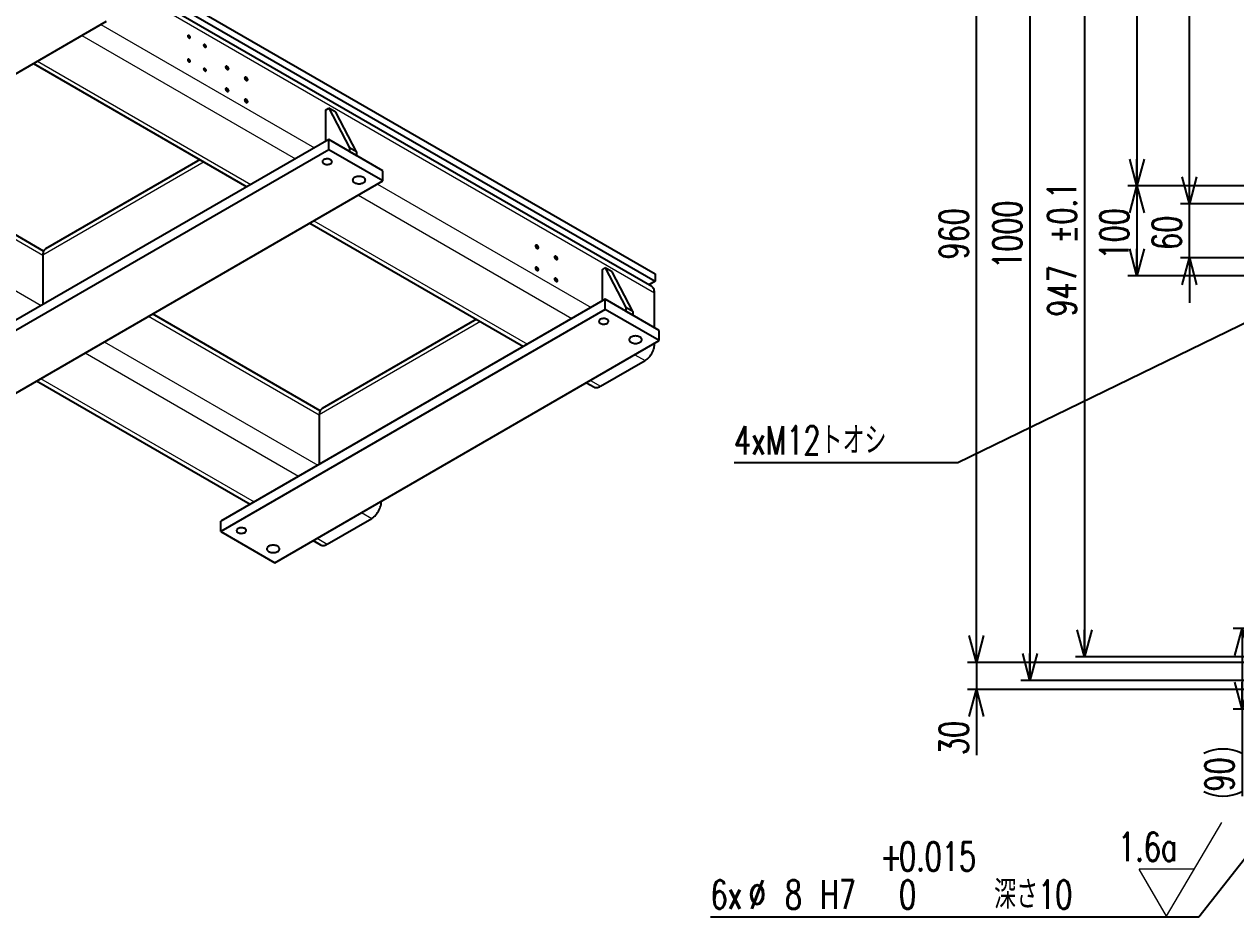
# Model space of a CAD drawing. Header units: millimetres. Extents: x 30 to 8380, y 30 to 5898.
# Drawn here: x 1466 to 2814, y 3418 to 4412 of the extents above; entities that cross this region are included whole.
import ezdxf

# ---------------------------------------------------------------- set-up
doc = ezdxf.new("R2010")
doc.units = ezdxf.units.MM
doc.header["$LTSCALE"] = 10
doc.layers.add('FORMAT', color=7, linetype='Continuous')
doc.styles.add('SLDTEXTSTYLE0', font='TXT', dxfattribs={"width": 0.7, "bigfont": 'bigfont'})
doc.dimstyles.new('SLDDIMSTYLE0', dxfattribs={"dimtxt": 36.380208, "dimasz": 30, "dimexe": 0, "dimexo": 0.0625, "dimgap": 9.095052, "dimtad": 0, "dimtih": 1, "dimtoh": 1, "dimdec": 6, "dimrnd": 1e-09, "dimzin": 12, "dimdsep": 46, "dimtxsty": 'SLDTEXTSTYLE0', "dimblk1": 'OPEN30', "dimblk2": 'OPEN30', "dimsah": 1, "dimcen": 0, "dimadec": 0, "dimazin": 3, "dimtfac": 1, "dimtdec": 3, "dimtofl": 0, "dimtmove": 0, "dimatfit": 3, "dimldrblk": 'OPEN30', "dimfxl": 1, "dimfrac": 2, "dimtolj": 1, "dimtzin": 12, "dimarcsym": 0})
doc.dimstyles.new('SLDDIMSTYLE1', dxfattribs={"dimtxt": 36.380208, "dimasz": 30, "dimexe": 0, "dimexo": 0.0625, "dimgap": 9.095052, "dimtad": 3, "dimrnd": 1e-09, "dimzin": 12, "dimdsep": 46, "dimtxsty": 'SLDTEXTSTYLE0', "dimblk1": 'OPEN30', "dimblk2": 'OPEN30', "dimsah": 1, "dimcen": 0.09, "dimadec": 0, "dimazin": 3, "dimtfac": 1, "dimtdec": 3, "dimtofl": 0, "dimtmove": 0, "dimatfit": 3, "dimldrblk": 'OPEN30', "dimfxl": 1, "dimfrac": 2, "dimtolj": 1, "dimtzin": 12, "dimarcsym": 0})
doc.dimstyles.new('SLDDIMSTYLE2', dxfattribs={"dimtxt": 36.380208, "dimasz": 30, "dimexe": 0, "dimexo": 0.0625, "dimgap": 9.095052, "dimtad": 3, "dimrnd": 1e-09, "dimzin": 12, "dimdsep": 46, "dimtxsty": 'SLDTEXTSTYLE0', "dimblk1": 'OPEN30', "dimblk2": 'OPEN30', "dimsah": 1, "dimcen": 0.09, "dimadec": 0, "dimazin": 3, "dimtfac": 1, "dimtdec": 3, "dimtmove": 0, "dimatfit": 0, "dimldrblk": 'OPEN30', "dimfxl": 1, "dimfrac": 2, "dimtolj": 1, "dimtzin": 12, "dimarcsym": 0})
doc.dimstyles.new('SLDDIMSTYLE5', dxfattribs={"dimtxt": 36.380208, "dimasz": 30, "dimexe": 0, "dimexo": 0.0625, "dimgap": 9.095052, "dimtad": 0, "dimtih": 1, "dimtoh": 1, "dimdec": 6, "dimrnd": 1e-09, "dimzin": 12, "dimdsep": 46, "dimtxsty": 'SLDTEXTSTYLE0', "dimblk1": 'OPEN30', "dimblk2": 'OPEN30', "dimsah": 1, "dimcen": 0, "dimadec": 0, "dimazin": 3, "dimtol": 1, "dimtp": 0.015, "dimtfac": 1, "dimtdec": 3, "dimtofl": 0, "dimtmove": 0, "dimatfit": 3, "dimldrblk": 'OPEN30', "dimfxl": 1, "dimfrac": 2, "dimtolj": 1, "dimtzin": 0, "dimarcsym": 0})
doc.dimstyles.new('SLDDIMSTYLE6', dxfattribs={"dimtxt": 36.380208, "dimasz": 30, "dimexe": 0, "dimexo": 0.0625, "dimgap": 9.095052, "dimtad": 3, "dimrnd": 1e-09, "dimzin": 12, "dimdsep": 46, "dimtxsty": 'SLDTEXTSTYLE0', "dimblk1": 'OPEN30', "dimblk2": 'OPEN30', "dimsah": 1, "dimcen": 0.09, "dimadec": 0, "dimazin": 3, "dimtol": 1, "dimtp": 0.1, "dimtm": 0.1, "dimtfac": 1, "dimtdec": 1, "dimtofl": 0, "dimtmove": 0, "dimatfit": 3, "dimldrblk": 'OPEN30', "dimfxl": 1, "dimfrac": 2, "dimtolj": 1, "dimarcsym": 0})

# ---------------------------------------------------------------- blocks, each defined once
blk = doc.blocks.new('_Open30')
at = {"color": 0, "linetype": 'ByBlock', "lineweight": -2}
for p, q in [((-1, 0.267949), (0, 0)), ((0, 0), (-1, -0.267949)), ((0, 0), (-1, 0))]:
    blk.add_line(p, q, dxfattribs=at)
blk = doc.blocks.new('_D_24')
at = {"layer": 'FORMAT', "transparency": 16777216}
for p, q in [((2525.6, 3701.9), (2525.6, 3751.9)), ((2959.1, 3701.9), (2515.6, 3701.9)), ((2525.6, 3701.9), (2525.6, 3671.9)), ((2953.7, 3671.9), (2515.6, 3671.9)), ((2525.6, 3671.9), (2525.6, 3599))]:
    blk.add_line(p, q, dxfattribs=at)
at = {"layer": 'FORMAT', "transparency": 16777216, "xscale": 30, "yscale": 30}
for p, rotation in [((2525.6, 3701.9, 104), 270), ((2525.6, 3671.9, 104), 90)]:
    blk.add_blockref('_Open30', p, dxfattribs=dict(at, rotation=rotation))
at = {"layer": 'FORMAT', "transparency": 16777216, "insert": (2484.6, 3599), "char_height": 31.75, "attachment_point": 1, "rotation": 90, "style": 'SLDTEXTSTYLE0'}
blk.add_mtext('30', dxfattribs=at)
blk = doc.blocks.new('_D_44')
at = {"layer": 'FORMAT', "transparency": 16777216}
for p, q in [((2984, 4681.9), (2575.1, 4681.9)), ((2585.1, 4681.9), (2585.1, 3681.9)), ((2984, 3681.9), (2575.1, 3681.9))]:
    blk.add_line(p, q, dxfattribs=at)
at = {"layer": 'FORMAT', "transparency": 16777216, "xscale": 30, "yscale": 30}
for p, rotation in [((2585.1, 4681.9, 104), 90), ((2585.1, 3681.9, 104), 270)]:
    blk.add_blockref('_Open30', p, dxfattribs=dict(at, rotation=rotation))
at = {"layer": 'FORMAT', "transparency": 16777216, "insert": (2544.1, 4139.6), "char_height": 31.75, "attachment_point": 1, "rotation": 90, "style": 'SLDTEXTSTYLE0'}
blk.add_mtext('1000', dxfattribs=at)
blk = doc.blocks.new('_D_45')
at = {"layer": 'FORMAT', "transparency": 16777216}
for p, q in [((2985.1, 4655.4), (2635.8, 4655.4)), ((2645.8, 4655.4), (2645.8, 3708.4)), ((2985.1, 3708.4), (2635.8, 3708.4))]:
    blk.add_line(p, q, dxfattribs=at)
at = {"layer": 'FORMAT', "transparency": 16777216, "xscale": 30, "yscale": 30}
for p, rotation in [((2645.8, 4655.4, 104), 90), ((2645.8, 3708.4, 104), 270)]:
    blk.add_blockref('_Open30', p, dxfattribs=dict(at, rotation=rotation))
at = {"layer": 'FORMAT', "transparency": 16777216, "char_height": 31.75, "attachment_point": 1, "rotation": 90, "style": 'SLDTEXTSTYLE0'}
for s, insert in [('±0.1', (2604.9, 4168)), ('947', (2604.9, 4086.6))]:
    blk.add_mtext(s, dxfattribs=dict(at, insert=insert))
blk = doc.blocks.new('_D_46')
at = {"layer": 'FORMAT', "transparency": 16777216}
for p, q in [((2943.6, 4778.9), (2694.2, 4778.9)), ((2704.2, 4778.9), (2704.2, 4231.9)), ((2948.6, 4231.9), (2694.2, 4231.9))]:
    blk.add_line(p, q, dxfattribs=at)
at = {"layer": 'FORMAT', "transparency": 16777216, "xscale": 30, "yscale": 30}
for p, rotation in [((2704.2, 4778.9, 104), 90), ((2704.2, 4231.9, 104), 270)]:
    blk.add_blockref('_Open30', p, dxfattribs=dict(at, rotation=rotation))
at = {"layer": 'FORMAT', "transparency": 16777216, "insert": (2663.2, 4473.6), "char_height": 31.75, "attachment_point": 1, "rotation": 90, "style": 'SLDTEXTSTYLE0'}
blk.add_mtext('547', dxfattribs=at)
blk = doc.blocks.new('_D_47')
at = {"layer": 'FORMAT', "transparency": 16777216}
for p, q in [((2948.6, 4231.9), (2694.2, 4231.9)), ((2704.2, 4231.9), (2704.2, 4131.9)), ((2948.6, 4131.9), (2694.2, 4131.9))]:
    blk.add_line(p, q, dxfattribs=at)
at = {"layer": 'FORMAT', "transparency": 16777216, "xscale": 30, "yscale": 30}
for p, rotation in [((2704.2, 4231.9, 104), 90), ((2704.2, 4131.9, 104), 270)]:
    blk.add_blockref('_Open30', p, dxfattribs=dict(at, rotation=rotation))
at = {"layer": 'FORMAT', "transparency": 16777216, "insert": (2663.2, 4150.1), "char_height": 31.75, "attachment_point": 1, "rotation": 90, "style": 'SLDTEXTSTYLE0'}
blk.add_mtext('100', dxfattribs=at)
blk = doc.blocks.new('_D_48')
at = {"layer": 'FORMAT', "transparency": 16777216}
for p, q in [((2969, 4149.7), (2504.8, 3924)), ((2504.8, 3924), (2256, 3924))]:
    blk.add_line(p, q, dxfattribs=at)
at = {"layer": 'FORMAT', "transparency": 16777216, "xscale": 30, "yscale": 30, "rotation": 25.92273995699999}
blk.add_blockref('_Open30', (2969, 4149.7, 104), dxfattribs=at)
at = {"layer": 'FORMAT', "transparency": 16777216, "insert": (2256, 3964.9), "char_height": 31.75, "attachment_point": 1, "style": 'SLDTEXTSTYLE0'}
blk.add_mtext('4xM12トオシ', dxfattribs=at)
blk = doc.blocks.new('_D_49')
at = {"layer": 'FORMAT', "transparency": 16777216}
for p, q in [((2762.5, 4211.9), (2762.5, 4261.9)), ((2963.6, 4211.9), (2752.5, 4211.9)), ((2762.5, 4151.9), (2762.5, 4211.9)), ((2956.5, 4151.9), (2752.5, 4151.9)), ((2762.5, 4151.9), (2762.5, 4101.9))]:
    blk.add_line(p, q, dxfattribs=at)
at = {"layer": 'FORMAT', "transparency": 16777216, "xscale": 30, "yscale": 30}
for p, rotation in [((2762.5, 4211.9, 104), 270), ((2762.5, 4151.9, 104), 90)]:
    blk.add_blockref('_Open30', p, dxfattribs=dict(at, rotation=rotation))
at = {"layer": 'FORMAT', "transparency": 16777216, "insert": (2721.6, 4160.7), "char_height": 31.75, "attachment_point": 1, "rotation": 90, "style": 'SLDTEXTSTYLE0'}
blk.add_mtext('60', dxfattribs=at)
blk = doc.blocks.new('_D_54')
at = {"layer": 'FORMAT', "transparency": 16777216}
for p, q in [((2998.6, 3705.3), (2772.9, 3418.8)), ((2772.9, 3418.8), (2229.9, 3418.8))]:
    blk.add_line(p, q, dxfattribs=at)
at = {"layer": 'FORMAT', "transparency": 16777216, "xscale": 30, "yscale": 30, "rotation": 51.76134948729998}
blk.add_blockref('_Open30', (2998.6, 3705.3, 104), dxfattribs=at)
at = {"layer": 'FORMAT', "transparency": 16777216, "attachment_point": 1, "style": 'SLDTEXTSTYLE0'}
for s, insert, char_height in [('+', (2418.3, 3502.1), 31.8), ('0.015', (2439.5, 3502.1), 31.75), ('6x', (2229.9, 3459.7), 31.75), ('%%c', (2272.3, 3459.7), 31.75), ('8', (2312.5, 3459.7), 31.8), ('H7', (2351.5, 3459.7), 31.75), ('0', (2439.5, 3459.7), 31.8), ('深さ10', (2545.3, 3459.7), 31.75)]:
    blk.add_mtext(s, dxfattribs=dict(at, insert=insert, char_height=char_height))
blk = doc.blocks.new('_D_75')
at = {"layer": 'FORMAT', "transparency": 16777216}
for p, q in [((2943.6, 3739.9), (2811.1, 3739.9)), ((2821.1, 3739.9), (2821.1, 3649.9)), ((2943.6, 3649.9), (2811.1, 3649.9)), ((2821.1, 3649.9), (2821.1, 3553.4))]:
    blk.add_line(p, q, dxfattribs=at)
for centre, start, end in [((2799.9, 3558.4), 63.4349, 116.5651), ((2799.9, 3600.7), 243.4349, 296.5651)]:
    blk.add_arc(centre, 47.3, start, end, dxfattribs=at)
at = {"layer": 'FORMAT', "transparency": 16777216, "xscale": 30, "yscale": 30}
for p, rotation in [((2821.1, 3739.9, 104), 90), ((2821.1, 3649.9, 104), 270)]:
    blk.add_blockref('_Open30', p, dxfattribs=dict(at, rotation=rotation))
at = {"layer": 'FORMAT', "transparency": 16777216, "insert": (2780.2, 3558.4), "char_height": 31.75, "attachment_point": 1, "rotation": 90, "style": 'SLDTEXTSTYLE0'}
blk.add_mtext('90', dxfattribs=at)
blk = doc.blocks.new('_D_78')
at = {"layer": 'FORMAT', "transparency": 16777216}
for p, q in [((2953.7, 4661.9), (2515.6, 4661.9)), ((2525.6, 3701.9), (2525.6, 4661.9)), ((2953.7, 3701.9), (2515.6, 3701.9))]:
    blk.add_line(p, q, dxfattribs=at)
at = {"layer": 'FORMAT', "transparency": 16777216, "xscale": 30, "yscale": 30}
for p, rotation in [((2525.6, 4661.9, 104), 90), ((2525.6, 3701.9, 104), 270)]:
    blk.add_blockref('_Open30', p, dxfattribs=dict(at, rotation=rotation))
at = {"layer": 'FORMAT', "transparency": 16777216, "insert": (2484.6, 4150.1), "char_height": 31.75, "attachment_point": 1, "rotation": 90, "style": 'SLDTEXTSTYLE0'}
blk.add_mtext('960', dxfattribs=at)
blk = doc.blocks.new('_D_81')
at = {"layer": 'FORMAT', "transparency": 16777216}
for p, q in [((2943.6, 4778.9), (2752.5, 4778.9)), ((2762.5, 4211.9), (2762.5, 4778.9)), ((2956.5, 4211.9), (2752.5, 4211.9))]:
    blk.add_line(p, q, dxfattribs=at)
at = {"layer": 'FORMAT', "transparency": 16777216, "xscale": 30, "yscale": 30}
for p, rotation in [((2762.5, 4778.9, 104), 90), ((2762.5, 4211.9, 104), 270)]:
    blk.add_blockref('_Open30', p, dxfattribs=dict(at, rotation=rotation))
at = {"layer": 'FORMAT', "transparency": 16777216, "insert": (2721.6, 4463.6), "char_height": 31.75, "attachment_point": 1, "rotation": 90, "style": 'SLDTEXTSTYLE0'}
blk.add_mtext('567', dxfattribs=at)
blk = doc.blocks.new('SW_SFSYMBOL_4')
at = {"color": 0, "linetype": 'Continuous', "lineweight": 0}
for p, q in [((54, -52), (115.3, 52)), ((54, -52), (23.3, 0)), ((84.6, 0), (23.3, 0))]:
    blk.add_line(p, q, dxfattribs=at)
at = {"color": 0, "linetype": 'Continuous', "lineweight": 0, "insert": (0, 40.9), "char_height": 31.75, "attachment_point": 1, "style": 'SLDTEXTSTYLE0'}
blk.add_mtext('1.6a', dxfattribs=at)

msp = doc.modelspace()

# ---------------------------------------------------------------- linework, layer by layer
at = {"color": 7, "linetype": 'Continuous', "lineweight": 25}
for p, q in [((2164.4173244, 4120.0706863), (545.1427955, 5054.8579743)), ((556.0281813, 5064.729986), (2168.2316424, 4134.0247385)), ((556.0281813, 5056.5645779), (2168.2316424, 4125.8593304)), ((1129.8453342, 4168.0933224), (1557.6449368, 4415.0567762)), ((1476.5325668, 4368.2316017), (1714.1188362, 4231.0759678)), ((1801.5967764, 4316.283205), (1805.1323103, 4318.3242253)), ((1801.5967764, 4316.283205), (1801.5967764, 4281.5759077)), ((1805.1323103, 4318.3242253), (1828.1132806, 4274.4330002)), ((1812.9104848, 4313.8339806), (1805.1323103, 4318.3242253)), ((1835.8914552, 4269.9427556), (1812.9104848, 4313.8339806)), ((1805.1323103, 4283.616928), (1377.3327076, 4036.6534742)), ((1805.1323103, 4272.1853566), (1805.1323103, 4283.616928)), ((1865.2363867, 4248.9195832), (1805.1323103, 4283.616928)), ((1828.1132806, 4274.4330002), (1828.1132806, 4270.3502962)), ((1835.8914552, 4269.9427556), (1828.1132806, 4274.4330002)), ((1487.8871764, 4159.5677394), (1301.4820838, 4267.1771089)), ((1805.1323103, 4272.1853566), (1377.3327076, 4025.2219028)), ((1661.9847417, 4261.1723399), (1490.0414699, 4161.911602)), ((1865.2363867, 4237.4880119), (1805.1323103, 4272.1853566)), ((1828.1132806, 4270.3502962), (1835.8914552, 4265.8600516)), ((1835.8914552, 4269.9427556), (1835.8914552, 4265.8600516)), ((1865.2363867, 4237.4880119), (1865.2363867, 4248.9195832)), ((1437.436784, 3990.5245581), (1865.2363867, 4237.4880119)), ((1784.1240166, 4190.6628373), (2021.710286, 4053.5072035)), ((1486.9342587, 4155.0439299), (1486.9342587, 4099.9251028)), ((2109.1882262, 4138.7144407), (2112.7237601, 4140.7554609)), ((2109.1882262, 4138.7144407), (2109.1882262, 4104.0071434)), ((2112.7237601, 4140.7554609), (2135.7047305, 4096.8642359)), ((2120.5019347, 4136.2652163), (2112.7237601, 4140.7554609)), ((2143.4829051, 4092.3739913), (2120.5019347, 4136.2652163)), ((2168.2316424, 4125.8593304), (2161.3108273, 4121.8640289)), ((2168.2316424, 4134.0247385), (2168.2316424, 4125.8593304)), ((2167.5245356, 4074.4123493), (2167.5245356, 4113.2030142)), ((2112.7237601, 4106.0481637), (1684.9241575, 3859.0847099)), ((2112.7237601, 4094.6165923), (2112.7237601, 4106.0481637)), ((2172.8278365, 4071.3508189), (2112.7237601, 4106.0481637)), ((1795.4786263, 3981.9989751), (1609.0735337, 4089.6083446)), ((2112.7237601, 4094.6165923), (1684.9241575, 3847.6531385)), ((2172.8278365, 4059.9192476), (2112.7237601, 4094.6165923)), ((2135.7047305, 4096.8642359), (2135.7047305, 4092.7815319)), ((2143.4829051, 4092.3739913), (2135.7047305, 4096.8642359)), ((2135.7047305, 4092.7815319), (2143.4829051, 4088.2912872)), ((2143.4829051, 4092.3739913), (2143.4829051, 4088.2912872)), ((1969.5761915, 4083.6035756), (1797.6329198, 3984.3428377)), ((2172.8278365, 4059.9192476), (2172.8278365, 4071.3508189)), ((1745.0282339, 3812.9557937), (2172.8278365, 4059.9192476)), ((2167.5245356, 4056.0451573), (2167.5245356, 4056.8577171)), ((2107.4204592, 4009.0997004), (2156.9179339, 4037.6739843)), ((1480.0681007, 4015.1350933), (1717.6543701, 3877.9794594)), ((2091.7154664, 4013.094073), (2099.9210687, 4008.3570796)), ((1794.5257085, 3977.4751656), (1794.5257085, 3922.3563385)), ((1716.9316322, 3877.5622317), (1717.1607676, 3878.2644101)), ((1863.4686197, 3880.5174133), (1863.4686197, 3881.3299731)), ((1684.9241575, 3847.6531385), (1684.9241575, 3859.0847099)), ((1803.3645433, 3833.5719564), (1852.862018, 3862.1462403)), ((1684.9241575, 3847.6531385), (1745.0282339, 3812.9557937)), ((1787.6595505, 3837.566329), (1795.8651528, 3832.8293356))]:
    msp.add_line(p, q, dxfattribs=at)
at = {"color": 8, "linetype": 'Continuous', "lineweight": 18}
for p, q in [((548.2500067, 5047.9903022), (2167.5245356, 4113.2030142)), ((1551.6378623, 4411.5889659), (1789.2241317, 4274.433332)), ((1530.4229348, 4399.341849), (1768.0092042, 4262.1862151)), ((1480.9254602, 4370.767565), (1718.5117296, 4233.6119312)), ((1297.0874664, 4264.6401503), (1486.9342587, 4155.0439299)), ((1666.3793591, 4258.6353813), (1486.9342587, 4155.0439299)), ((1247.5819464, 4236.0612218), (1485.1682158, 4098.905588)), ((1859.2293121, 4234.0202016), (2096.8155815, 4096.8645677)), ((1838.0143847, 4221.7730846), (2075.6006541, 4084.6174507)), ((1788.51691, 4193.1988007), (2026.1031794, 4056.0431668)), ((1604.6789163, 4087.0713859), (1794.5257085, 3977.4751656)), ((1973.9708089, 4081.066617), (1794.5257085, 3977.4751656)), ((1555.1733962, 4058.4924575), (1792.7596656, 3921.3368236)), ((1533.9584687, 4046.2453406), (1771.5447381, 3909.0897067)), ((2145.6058345, 4044.2043203), (2156.9179339, 4037.6739843)), ((2166.8207619, 4056.4514372), (2167.5245356, 4056.0451573)), ((1484.4609941, 4017.6710567), (1722.0472635, 3880.5154228)), ((2096.1083598, 4015.6300364), (2107.4204592, 4009.0997004)), ((1841.5499186, 3868.6765763), (1852.862018, 3862.1462403)), ((1862.764846, 3880.9236932), (1863.4686197, 3880.5174133)), ((1792.0524439, 3840.1022924), (1803.3645433, 3833.5719564))]:
    msp.add_line(p, q, dxfattribs=at)
at = {"color": 7, "linetype": 'Continuous', "lineweight": 25, "flags": 128}
for points in [[(1650.7708999, 4397.229074), (1650.7057678, 4397.7173956), (1650.5174296, 4398.2279999), (1650.2262947, 4398.7055549), (1649.863912, 4399.0983103), (1649.4695513, 4399.3637048), (1649.0859477, 4399.4729789), (1648.7546707, 4399.414291), (1648.5116192, 4399.1940008), (1648.3831317, 4398.8359802), (1648.3831317, 4398.3790263), (1648.5116192, 4397.8726572), (1648.7546707, 4397.3717457), (1649.0859477, 4396.9305735), (1649.4695513, 4396.5969483), (1649.863912, 4396.4070237), (1650.2262947, 4396.3813809), (1650.5174296, 4396.5227987), (1650.7057678, 4396.8159523), (1650.7708999, 4397.229074)], [(1668.4485695, 4387.0239726), (1668.3834374, 4387.5122942), (1668.1950992, 4388.0228985), (1667.9039642, 4388.5004535), (1667.5415815, 4388.8932089), (1667.1472208, 4389.1586034), (1666.7636173, 4389.2678775), (1666.4323403, 4389.2091896), (1666.1892888, 4388.9888994), (1666.0608012, 4388.6308788), (1666.0608012, 4388.1739249), (1666.1892888, 4387.6675558), (1666.4323403, 4387.1666443), (1666.7636173, 4386.7254721), (1667.1472208, 4386.3918469), (1667.5415815, 4386.2019223), (1667.9039642, 4386.1762795), (1668.1950992, 4386.3176973), (1668.3834374, 4386.6108509), (1668.4485695, 4387.0239726)], [(1650.7708999, 4370.6914976), (1650.7057678, 4371.1798192), (1650.5174296, 4371.6904235), (1650.2262947, 4372.1679786), (1649.863912, 4372.5607339), (1649.4695513, 4372.8261285), (1649.0859477, 4372.9354025), (1648.7546707, 4372.8767146), (1648.5116192, 4372.6564244), (1648.3831317, 4372.2984038), (1648.3831317, 4371.8414499), (1648.5116192, 4371.3350808), (1648.7546707, 4370.8341693), (1649.0859477, 4370.3929971), (1649.4695513, 4370.059372), (1649.863912, 4369.8694473), (1650.2262947, 4369.8438045), (1650.5174296, 4369.9852223), (1650.7057678, 4370.278376), (1650.7708999, 4370.6914976)], [(1668.4485695, 4360.4863962), (1668.3834374, 4360.9747178), (1668.1950992, 4361.4853221), (1667.9039642, 4361.9628772), (1667.5415815, 4362.3556325), (1667.1472208, 4362.6210271), (1666.7636173, 4362.7303011), (1666.4323403, 4362.6716132), (1666.1892888, 4362.451323), (1666.0608012, 4362.0933024), (1666.0608012, 4361.6363485), (1666.1892888, 4361.1299794), (1666.4323403, 4360.629068), (1666.7636173, 4360.1878957), (1667.1472208, 4359.8542706), (1667.5415815, 4359.6643459), (1667.9039642, 4359.6387031), (1668.1950992, 4359.780121), (1668.3834374, 4360.0732746), (1668.4485695, 4360.4863962)], [(1693.4978272, 4362.3565838), (1693.4310708, 4362.9065656), (1693.2367332, 4363.4847545), (1692.9320822, 4364.0397757), (1692.5441874, 4364.5223132), (1692.1075148, 4364.8894914), (1691.6608649, 4365.108685), (1691.2439243, 4365.1604175), (1690.8937401, 4365.0400924), (1690.6414277, 4364.7584011), (1690.5094062, 4364.3403731), (1690.5094062, 4363.8231519), (1690.6414277, 4363.2526951), (1690.8937401, 4362.67969), (1691.2439243, 4362.1550509), (1691.6608649, 4361.7253941), (1692.1075148, 4361.4288966), (1692.5441874, 4361.2919035), (1692.9320822, 4361.3265871), (1693.2367332, 4361.5298658), (1693.4310708, 4361.8836772), (1693.4978272, 4362.3565838)], [(1693.4978272, 4337.8603594), (1693.4310708, 4338.4103413), (1693.2367332, 4338.9885301), (1692.9320822, 4339.5435513), (1692.5441874, 4340.0260888), (1692.1075148, 4340.3932671), (1691.6608649, 4340.6124606), (1691.2439243, 4340.6641932), (1690.8937401, 4340.5438681), (1690.6414277, 4340.2621768), (1690.5094062, 4339.8441487), (1690.5094062, 4339.3269276), (1690.6414277, 4338.7564707), (1690.8937401, 4338.1834657), (1691.2439243, 4337.6588266), (1691.6608649, 4337.2291698), (1692.1075148, 4336.9326723), (1692.5441874, 4336.7956791), (1692.9320822, 4336.8303627), (1693.2367332, 4337.0336414), (1693.4310708, 4337.3874529), (1693.4978272, 4337.8603594)], [(1714.7110306, 4350.1104621), (1714.6442742, 4350.660444), (1714.4499367, 4351.2386328), (1714.1452857, 4351.793654), (1713.7573908, 4352.2761915), (1713.3207183, 4352.6433697), (1712.8740683, 4352.8625633), (1712.4571277, 4352.9142958), (1712.1069436, 4352.7939708), (1711.8546312, 4352.5122794), (1711.7226096, 4352.0942514), (1711.7226096, 4351.5770303), (1711.8546312, 4351.0065734), (1712.1069436, 4350.4335684), (1712.4571277, 4349.9089292), (1712.8740683, 4349.4792725), (1713.3207183, 4349.1827749), (1713.7573908, 4349.0457818), (1714.1452857, 4349.0804654), (1714.4499367, 4349.2837441), (1714.6442742, 4349.6375555), (1714.7110306, 4350.1104621)], [(1714.7110306, 4325.6142378), (1714.6442742, 4326.1642196), (1714.4499367, 4326.7424084), (1714.1452857, 4327.2974296), (1713.7573908, 4327.7799672), (1713.3207183, 4328.1471454), (1712.8740683, 4328.3663389), (1712.4571277, 4328.4180715), (1712.1069436, 4328.2977464), (1711.8546312, 4328.0160551), (1711.7226096, 4327.598027), (1711.7226096, 4327.0808059), (1711.8546312, 4326.510349), (1712.1069436, 4325.937344), (1712.4571277, 4325.4127049), (1712.8740683, 4324.9830481), (1713.3207183, 4324.6865506), (1713.7573908, 4324.5495574), (1714.1452857, 4324.5842411), (1714.4499367, 4324.7875197), (1714.6442742, 4325.1413312), (1714.7110306, 4325.6142378)], [(1799.5638444, 4256.724628), (1800.3269351, 4256.3588225), (1801.1934679, 4256.0801913), (1802.1339341, 4255.898223), (1803.1163072, 4255.8191143), (1804.1071337, 4255.845559), (1805.0726722, 4255.9766568), (1805.9800424, 4256.2079432), (1806.7983449, 4256.5315419), (1807.4997134, 4256.9364334), (1808.0602637, 4257.4088293), (1808.4609068, 4257.932643), (1808.6879994, 4258.4900365), (1808.733808, 4259.0620285), (1808.5967728, 4259.6291404), (1808.2815603, 4260.17206), (1807.7989047, 4260.6722987), (1807.1652423, 4261.1128216), (1806.4021515, 4261.4786272), (1805.5356187, 4261.7572583), (1804.5951525, 4261.9392266), (1803.6127794, 4262.0183354), (1802.6219529, 4261.9918906), (1801.6564144, 4261.8607928), (1800.7490442, 4261.6295065), (1799.9307417, 4261.3059077), (1799.2293732, 4260.9010163), (1798.668823, 4260.4286203), (1798.2681798, 4259.9048066), (1798.0410872, 4259.3474131), (1797.9952786, 4258.7754212), (1798.1323138, 4258.2083092), (1798.4475263, 4257.6653897), (1798.9301819, 4257.1651509), (1799.5638444, 4256.724628)], [(1833.6817465, 4235.6000681), (1834.5319124, 4235.1808936), (1835.4852001, 4234.8436563), (1836.5181363, 4234.5966602), (1837.6052868, 4234.4459871), (1838.7198824, 4234.3953471), (1839.8344779, 4234.4459871), (1840.9216284, 4234.5966602), (1841.9545647, 4234.8436563), (1842.9078523, 4235.1808936), (1843.7580182, 4235.6000681), (1844.4841284, 4236.0908584), (1845.0683038, 4236.6411797), (1845.49616, 4237.2374811), (1845.7571618, 4237.8650797), (1845.8448824, 4238.508522), (1845.7571618, 4239.1519643), (1845.49616, 4239.779563), (1845.0683038, 4240.3758644), (1844.4841284, 4240.9261856), (1843.7580182, 4241.4169759), (1842.9078523, 4241.8361505), (1841.9545647, 4242.1733877), (1840.9216284, 4242.4203839), (1839.8344779, 4242.571057), (1838.7198824, 4242.621697), (1837.6052868, 4242.571057), (1836.5181363, 4242.4203839), (1835.4852001, 4242.1733877), (1834.5319124, 4241.8361505), (1833.6817465, 4241.4169759), (1832.9556363, 4240.9261856), (1832.3714609, 4240.3758644), (1831.9436047, 4239.779563), (1831.6826029, 4239.1519643), (1831.5948824, 4238.508522), (1831.6826029, 4237.8650797), (1831.9436047, 4237.2374811), (1832.3714609, 4236.6411797), (1832.9556363, 4236.0908584), (1833.6817465, 4235.6000681)], [(2038.212383, 4163.3571065), (2038.1456266, 4163.9070884), (2037.9512891, 4164.4852772), (2037.6466381, 4165.0402984), (2037.2587432, 4165.5228359), (2036.8220707, 4165.8900142), (2036.3754207, 4166.1092077), (2035.9584801, 4166.1609403), (2035.608296, 4166.0406152), (2035.3559836, 4165.7589239), (2035.223962, 4165.3408958), (2035.223962, 4164.8236747), (2035.3559836, 4164.2532178), (2035.608296, 4163.6802128), (2035.9584801, 4163.1555737), (2036.3754207, 4162.7259169), (2036.8220707, 4162.4294194), (2037.2587432, 4162.2924262), (2037.6466381, 4162.3271098), (2037.9512891, 4162.5303885), (2038.1456266, 4162.8842), (2038.212383, 4163.3571065)], [(1490.0414699, 4161.911602), (1490.0408604, 4161.9112501), (1489.2482853, 4161.3446438), (1488.5599941, 4160.6218014), (1487.9846425, 4159.751813), (1487.5294659, 4158.7456191), (1487.2001884, 4157.6158733), (1487.0009508, 4156.3767828), (1486.9342587, 4155.0439299)], [(2059.4255864, 4151.1109849), (2059.3588301, 4151.6609667), (2059.1644925, 4152.2391555), (2058.8598415, 4152.7941767), (2058.4719467, 4153.2767143), (2058.0352741, 4153.6438925), (2057.5886241, 4153.863086), (2057.1716836, 4153.9148186), (2056.8214994, 4153.7944935), (2056.569187, 4153.5128022), (2056.4371654, 4153.0947741), (2056.4371654, 4152.577553), (2056.569187, 4152.0070961), (2056.8214994, 4151.4340911), (2057.1716836, 4150.909452), (2057.5886241, 4150.4797952), (2058.0352741, 4150.1832977), (2058.4719467, 4150.0463045), (2058.8598415, 4150.0809882), (2059.1644925, 4150.2842668), (2059.3588301, 4150.6380783), (2059.4255864, 4151.1109849)], [(2038.212383, 4138.8608822), (2038.1456266, 4139.410864), (2037.9512891, 4139.9890529), (2037.6466381, 4140.5440741), (2037.2587432, 4141.0266116), (2036.8220707, 4141.3937898), (2036.3754207, 4141.6129833), (2035.9584801, 4141.6647159), (2035.608296, 4141.5443908), (2035.3559836, 4141.2626995), (2035.223962, 4140.8446715), (2035.223962, 4140.3274503), (2035.3559836, 4139.7569934), (2035.608296, 4139.1839884), (2035.9584801, 4138.6593493), (2036.3754207, 4138.2296925), (2036.8220707, 4137.933195), (2037.2587432, 4137.7962018), (2037.6466381, 4137.8308855), (2037.9512891, 4138.0341641), (2038.1456266, 4138.3879756), (2038.212383, 4138.8608822)], [(2059.4255864, 4126.6147605), (2059.3588301, 4127.1647424), (2059.1644925, 4127.7429312), (2058.8598415, 4128.2979524), (2058.4719467, 4128.7804899), (2058.0352741, 4129.1476681), (2057.5886241, 4129.3668617), (2057.1716836, 4129.4185942), (2056.8214994, 4129.2982692), (2056.569187, 4129.0165778), (2056.4371654, 4128.5985498), (2056.4371654, 4128.0813286), (2056.569187, 4127.5108718), (2056.8214994, 4126.9378668), (2057.1716836, 4126.4132276), (2057.5886241, 4125.9835708), (2058.0352741, 4125.6870733), (2058.4719467, 4125.5500802), (2058.8598415, 4125.5847638), (2059.1644925, 4125.7880425), (2059.3588301, 4126.1418539), (2059.4255864, 4126.6147605)], [(2167.5245356, 4113.2030142), (2167.4578435, 4114.5358671), (2167.258606, 4115.7749576), (2166.9293284, 4116.9047034), (2166.4741518, 4117.9108972), (2165.8988002, 4118.7808857), (2165.210509, 4119.5037281), (2164.4179339, 4120.0703343), (2164.4173244, 4120.0706863)], [(2107.1552942, 4079.1558637), (2107.9183849, 4078.7900581), (2108.7849177, 4078.511427), (2109.7253839, 4078.3294587), (2110.707757, 4078.2503499), (2111.6985835, 4078.2767947), (2112.664122, 4078.4078925), (2113.5714922, 4078.6391788), (2114.3897947, 4078.9627776), (2115.0911632, 4079.367669), (2115.6517135, 4079.840065), (2116.0523566, 4080.3638787), (2116.2794492, 4080.9212722), (2116.3252579, 4081.4932641), (2116.1882227, 4082.0603761), (2115.8730102, 4082.6032956), (2115.3903545, 4083.1035344), (2114.7566921, 4083.5440573), (2113.9936013, 4083.9098629), (2113.1270685, 4084.188494), (2112.1866023, 4084.3704623), (2111.2042292, 4084.4495711), (2110.2134027, 4084.4231263), (2109.2478642, 4084.2920285), (2108.340494, 4084.0607422), (2107.5221915, 4083.7371434), (2106.820823, 4083.332252), (2106.2602728, 4082.859856), (2105.8596296, 4082.3360423), (2105.6325371, 4081.7786488), (2105.5867284, 4081.2066569), (2105.7237636, 4080.6395449), (2106.0389761, 4080.0966253), (2106.5216317, 4079.5963866), (2107.1552942, 4079.1558637)], [(2141.2731964, 4058.0313038), (2142.1233623, 4057.6121293), (2143.0766499, 4057.274892), (2144.1095861, 4057.0278959), (2145.1967366, 4056.8772228), (2146.3113322, 4056.8265828), (2147.4259277, 4056.8772228), (2148.5130783, 4057.0278959), (2149.5460145, 4057.274892), (2150.4993021, 4057.6121293), (2151.349468, 4058.0313038), (2152.0755783, 4058.5220941), (2152.6597537, 4059.0724154), (2153.0876099, 4059.6687167), (2153.3486116, 4060.2963154), (2153.4363322, 4060.9397577), (2153.3486116, 4061.5832), (2153.0876099, 4062.2107987), (2152.6597537, 4062.8071001), (2152.0755783, 4063.3574213), (2151.349468, 4063.8482116), (2150.4993021, 4064.2673861), (2149.5460145, 4064.6046234), (2148.5130783, 4064.8516195), (2147.4259277, 4065.0022926), (2146.3113322, 4065.0529326), (2145.1967366, 4065.0022926), (2144.1095861, 4064.8516195), (2143.0766499, 4064.6046234), (2142.1233623, 4064.2673861), (2141.2731964, 4063.8482116), (2140.5470861, 4063.3574213), (2139.9629107, 4062.8071001), (2139.5350545, 4062.2107987), (2139.2740528, 4061.5832), (2139.1863322, 4060.9397577), (2139.2740528, 4060.2963154), (2139.5350545, 4059.6687167), (2139.9629107, 4059.0724154), (2140.5470861, 4058.5220941), (2141.2731964, 4058.0313038)], [(2156.9179339, 4037.6739843), (2158.1054965, 4038.4365632), (2159.2781248, 4039.3435793), (2160.4210724, 4040.3836264), (2161.5199659, 4041.5436253), (2162.5609862, 4042.8089883), (2163.5310419, 4044.1638028), (2164.4179339, 4045.5910312), (2165.210509, 4047.0727252), (2165.8988002, 4048.5902517), (2166.4741518, 4050.124527), (2166.9293284, 4051.6562565), (2167.258606, 4053.1661781), (2167.4578435, 4054.6353033), (2167.5245356, 4056.0451573)], [(2099.9210687, 4008.3570796), (2100.8073512, 4007.9541869), (2101.7774069, 4007.7193748), (2102.8184272, 4007.6559483), (2103.9173207, 4007.7647049), (2105.0602683, 4008.0442769), (2106.2328966, 4008.4911487), (2107.4204592, 4009.0997004)], [(1797.6329198, 3984.3428377), (1797.6323103, 3984.3424858), (1796.8397351, 3983.7758795), (1796.1514439, 3983.0530371), (1795.5760923, 3982.1830486), (1795.1209157, 3981.1768548), (1794.7916382, 3980.047109), (1794.5924006, 3978.8080185), (1794.5257085, 3977.4751656)], [(1852.862018, 3862.1462403), (1854.0495806, 3862.9088191), (1855.2222089, 3863.8158352), (1856.3651565, 3864.8558823), (1857.46405, 3866.0158812), (1858.5050703, 3867.2812442), (1859.475126, 3868.6360587), (1860.362018, 3870.0632871), (1861.1545931, 3871.5449811), (1861.8428843, 3873.0625077), (1862.4182359, 3874.5967829), (1862.8734125, 3876.1285125), (1863.2026901, 3877.638434), (1863.4019276, 3879.1075593), (1863.4686197, 3880.5174133)], [(1704.1044289, 3846.4795518), (1704.8675196, 3846.1137463), (1705.7340524, 3845.8351151), (1706.6745186, 3845.6531468), (1707.6568918, 3845.5740381), (1708.6477183, 3845.6004829), (1709.6132567, 3845.7315806), (1710.5206269, 3845.962867), (1711.3389294, 3846.2864657), (1712.0402979, 3846.6913572), (1712.6008482, 3847.1637532), (1713.0014913, 3847.6875668), (1713.2285839, 3848.2449603), (1713.2743926, 3848.8169523), (1713.1373574, 3849.3840642), (1712.8221449, 3849.9269838), (1712.3394893, 3850.4272225), (1711.7058268, 3850.8677454), (1710.9427361, 3851.233551), (1710.0762032, 3851.5121821), (1709.135737, 3851.6941504), (1708.1533639, 3851.7732592), (1707.1625374, 3851.7468144), (1706.196999, 3851.6157166), (1705.2896288, 3851.3844303), (1704.4713263, 3851.0608315), (1703.7699577, 3850.6559401), (1703.2094075, 3850.1835441), (1702.8087644, 3849.6597304), (1702.5816718, 3849.1023369), (1702.5358631, 3848.530345), (1702.6728983, 3847.9632331), (1702.9881108, 3847.4203135), (1703.4707664, 3846.9200747), (1704.1044289, 3846.4795518)], [(1738.2223311, 3825.3549919), (1739.072497, 3824.9358174), (1740.0257846, 3824.5985801), (1741.0587208, 3824.351584), (1742.1458713, 3824.2009109), (1743.2604669, 3824.1502709), (1744.3750625, 3824.2009109), (1745.462213, 3824.351584), (1746.4951492, 3824.5985801), (1747.4484368, 3824.9358174), (1748.2986027, 3825.3549919), (1749.024713, 3825.8457823), (1749.6088884, 3826.3961035), (1750.0367446, 3826.9924049), (1750.2977463, 3827.6200035), (1750.3854669, 3828.2634458), (1750.2977463, 3828.9068882), (1750.0367446, 3829.5344868), (1749.6088884, 3830.1307882), (1749.024713, 3830.6811094), (1748.2986027, 3831.1718997), (1747.4484368, 3831.5910743), (1746.4951492, 3831.9283115), (1745.462213, 3832.1753077), (1744.3750625, 3832.3259808), (1743.2604669, 3832.3766208), (1742.1458713, 3832.3259808), (1741.0587208, 3832.1753077), (1740.0257846, 3831.9283115), (1739.072497, 3831.5910743), (1738.2223311, 3831.1718997), (1737.4962208, 3830.6811094), (1736.9120454, 3830.1307882), (1736.4841892, 3829.5344868), (1736.2231875, 3828.9068882), (1736.1354669, 3828.2634458), (1736.2231875, 3827.6200035), (1736.4841892, 3826.9924049), (1736.9120454, 3826.3961035), (1737.4962208, 3825.8457823), (1738.2223311, 3825.3549919)], [(1795.8651528, 3832.8293356), (1796.7514353, 3832.4264428), (1797.721491, 3832.1916308), (1798.7625113, 3832.1282042), (1799.8614048, 3832.2369608), (1801.0043524, 3832.5165329), (1802.1769807, 3832.9634046), (1803.3645433, 3833.5719564)]]:
    msp.add_lwpolyline(points, dxfattribs=at)
at = {"color": 7, "linetype": 'Continuous', "lineweight": 18}
for points, knots in [([(1650.9819031, 4397.1066128), (1650.9202024, 4396.6615243), (1650.7372965, 4396.3285252), (1650.4505661, 4396.1372042), (1650.0854886, 4396.1045607), (1649.6745027, 4396.2334955), (1649.2541263, 4396.5125519), (1648.8617116, 4396.9169348), (1648.5321265, 4397.4107128), (1648.294656, 4397.9500116), (1648.1704004, 4398.4869122), (1648.1704004, 4398.9737086), (1648.294656, 4399.3671468), (1648.5321265, 4399.632268), (1648.8617116, 4399.7455151), (1649.2541263, 4399.6968257), (1649.6745027, 4399.4905259), (1650.0854886, 4399.1449463), (1650.4505661, 4398.6907934), (1650.7372965, 4398.1684205), (1650.9202024, 4397.6242428), (1650.983032, 4397.1066128), (1650.9707587, 4397.276563), (1650.983032, 4397.1066128)], [0, 0, 0, 0, 0.0476100776, 0.0952295737, 0.1428490699, 0.190468566, 0.2380880621, 0.2857075582, 0.3333270543, 0.3809465505, 0.4285660466, 0.4761855427, 0.5238050388, 0.5714245349, 0.619044031, 0.6666635272, 0.7142830233, 0.7619025194, 0.8095220155, 0.8571415116, 0.9047610078, 0.9523805039, 1, 1, 1, 1]), ([(1668.6606407, 4386.9015114), (1668.5978719, 4386.4564229), (1668.414966, 4386.1234238), (1668.1282357, 4385.9321028), (1667.7631582, 4385.8994593), (1667.3521722, 4386.0283941), (1666.9317958, 4386.3074506), (1666.5393811, 4386.7118334), (1666.209796, 4387.2056114), (1665.9723255, 4387.7449102), (1665.84807, 4388.2818108), (1665.84807, 4388.7686072), (1665.9723255, 4389.1620454), (1666.209796, 4389.4271666), (1666.5393811, 4389.5404137), (1666.9317958, 4389.4917243), (1667.3521722, 4389.2854245), (1667.7631582, 4388.9398449), (1668.1282357, 4388.485692), (1668.414966, 4387.9633191), (1668.5978719, 4387.4191414), (1668.6607015, 4386.9015114), (1668.6484282, 4387.0714616), (1668.6607015, 4386.9015114)], [0, 0, 0, 0, 0.0476185606, 0.0952376326, 0.1428567046, 0.1904757766, 0.2380948485, 0.2857139205, 0.3333329925, 0.3809520644, 0.4285711364, 0.4761902084, 0.5238092803, 0.5714283523, 0.6190474243, 0.6666664962, 0.7142855682, 0.7619046402, 0.8095237121, 0.8571427841, 0.9047618561, 0.952380928, 1, 1, 1, 1]), ([(1650.9819031, 4370.5690364), (1650.9202024, 4370.1239479), (1650.7372965, 4369.7909489), (1650.4505661, 4369.5996278), (1650.0854886, 4369.5669843), (1649.6745027, 4369.6959191), (1649.2541263, 4369.9749756), (1648.8617116, 4370.3793584), (1648.5321265, 4370.8731364), (1648.294656, 4371.4124353), (1648.1704004, 4371.9493358), (1648.1704004, 4372.4361322), (1648.294656, 4372.8295704), (1648.5321265, 4373.0946916), (1648.8617116, 4373.2079388), (1649.2541263, 4373.1592493), (1649.6745027, 4372.9529495), (1650.0854886, 4372.60737), (1650.4505661, 4372.153217), (1650.7372965, 4371.6308441), (1650.9202024, 4371.0866664), (1650.983032, 4370.5690364), (1650.9707587, 4370.7389866), (1650.983032, 4370.5690364)], [0, 0, 0, 0, 0.0476100776, 0.0952295737, 0.1428490699, 0.190468566, 0.2380880621, 0.2857075582, 0.3333270543, 0.3809465505, 0.4285660466, 0.4761855427, 0.5238050388, 0.5714245349, 0.619044031, 0.6666635272, 0.7142830233, 0.7619025194, 0.8095220155, 0.8571415116, 0.9047610078, 0.9523805039, 1, 1, 1, 1]), ([(1668.6606407, 4360.363935), (1668.5978719, 4359.9188465), (1668.414966, 4359.5858475), (1668.1282357, 4359.3945264), (1667.7631582, 4359.3618829), (1667.3521722, 4359.4908177), (1666.9317958, 4359.7698742), (1666.5393811, 4360.174257), (1666.209796, 4360.668035), (1665.9723255, 4361.2073339), (1665.84807, 4361.7442344), (1665.84807, 4362.2310308), (1665.9723255, 4362.624469), (1666.209796, 4362.8895902), (1666.5393811, 4363.0028374), (1666.9317958, 4362.9541479), (1667.3521722, 4362.7478481), (1667.7631582, 4362.4022686), (1668.1282357, 4361.9481156), (1668.414966, 4361.4257427), (1668.5978719, 4360.881565), (1668.6607015, 4360.363935), (1668.6484282, 4360.5338852), (1668.6607015, 4360.363935)], [0, 0, 0, 0, 0.0476185606, 0.0952376326, 0.1428567046, 0.1904757766, 0.2380948485, 0.2857139205, 0.3333329925, 0.3809520644, 0.4285711364, 0.4761902084, 0.5238092803, 0.5714283523, 0.6190474243, 0.6666664962, 0.7142855682, 0.7619046402, 0.8095237121, 0.8571427841, 0.9047618561, 0.952380928, 1, 1, 1, 1]), ([(1693.7625408, 4362.2035073), (1693.6974386, 4361.6906004), (1693.5056397, 4361.29142), (1693.2018202, 4361.0355715), (1692.808513, 4360.9420301), (1692.3548881, 4361.0177332), (1691.8745886, 4361.2570663), (1691.4032362, 4361.6422792), (1690.9757889, 4362.1448024), (1690.6239485, 4362.727366), (1690.3738094, 4363.346764), (1690.2439234, 4363.9570584), (1690.2439234, 4364.5129865), (1690.3738094, 4364.9733177), (1690.6239485, 4365.3039113), (1690.9757889, 4365.4802487), (1691.4032362, 4365.4892517), (1691.8745886, 4365.3302526), (1692.3548881, 4365.0150438), (1692.808513, 4364.5670027), (1693.2018202, 4364.0193585), (1693.5056397, 4363.4127275), (1693.6974386, 4362.7921007), (1693.7629922, 4362.2035073), (1693.7502185, 4362.3967624), (1693.7629922, 4362.2035073)], [0, 0, 0, 0, 0.043475615, 0.0869539962, 0.1304323773, 0.1739107584, 0.2173891396, 0.2608675207, 0.3043459018, 0.347824283, 0.3913026641, 0.4347810452, 0.4782594264, 0.5217378075, 0.5652161887, 0.6086945698, 0.6521729509, 0.6956513321, 0.7391297132, 0.7826080943, 0.8260864755, 0.8695648566, 0.9130432377, 0.9565216189, 1, 1, 1, 1]), ([(1693.7625408, 4337.7072829), (1693.6974386, 4337.194376), (1693.5056397, 4336.7951956), (1693.2018202, 4336.5393472), (1692.808513, 4336.4458057), (1692.3548881, 4336.5215088), (1691.8745886, 4336.760842), (1691.4032362, 4337.1460548), (1690.9757889, 4337.648578), (1690.6239485, 4338.2311416), (1690.3738094, 4338.8505396), (1690.2439234, 4339.460834), (1690.2439234, 4340.0167622), (1690.3738094, 4340.4770934), (1690.6239485, 4340.8076869), (1690.9757889, 4340.9840243), (1691.4032362, 4340.9930273), (1691.8745886, 4340.8340283), (1692.3548881, 4340.5188194), (1692.808513, 4340.0707783), (1693.2018202, 4339.5231341), (1693.5056397, 4338.9165031), (1693.6974386, 4338.2958764), (1693.7629922, 4337.7072829), (1693.7502185, 4337.9005381), (1693.7629922, 4337.7072829)], [0, 0, 0, 0, 0.043475615, 0.0869539962, 0.1304323773, 0.1739107584, 0.2173891396, 0.2608675207, 0.3043459018, 0.347824283, 0.3913026641, 0.4347810452, 0.4782594264, 0.5217378075, 0.5652161887, 0.6086945698, 0.6521729509, 0.6956513321, 0.7391297132, 0.7826080943, 0.8260864755, 0.8695648566, 0.9130432377, 0.9565216189, 1, 1, 1, 1]), ([(1714.9758339, 4349.9573856), (1714.9106421, 4349.4444787), (1714.7188431, 4349.0452983), (1714.4150236, 4348.7894498), (1714.0217165, 4348.6959084), (1713.5680915, 4348.7716115), (1713.087792, 4349.0109446), (1712.6164396, 4349.3961575), (1712.1889923, 4349.8986807), (1711.8371519, 4350.4812443), (1711.5870129, 4351.1006423), (1711.4571268, 4351.7109367), (1711.4571268, 4352.2668648), (1711.5870129, 4352.727196), (1711.8371519, 4353.0577896), (1712.1889923, 4353.234127), (1712.6164396, 4353.24313), (1713.087792, 4353.084131), (1713.5680915, 4352.7689221), (1714.0217165, 4352.320881), (1714.4150236, 4351.7732368), (1714.7188431, 4351.1666058), (1714.9106421, 4350.5459791), (1714.9761957, 4349.9573856), (1714.963422, 4350.1506407), (1714.9761957, 4349.9573856)], [0, 0, 0, 0, 0.043476139, 0.0869544963, 0.1304328536, 0.173911211, 0.2173895683, 0.2608679256, 0.3043462829, 0.3478246402, 0.3913029976, 0.4347813549, 0.4782597122, 0.5217380695, 0.5652164268, 0.6086947841, 0.6521731415, 0.6956514988, 0.7391298561, 0.7826082134, 0.8260865707, 0.869564928, 0.9130432854, 0.9565216427, 1, 1, 1, 1]), ([(1714.9758339, 4325.4611612), (1714.9106421, 4324.9482543), (1714.7188431, 4324.549074), (1714.4150236, 4324.2932255), (1714.0217165, 4324.199684), (1713.5680915, 4324.2753872), (1713.087792, 4324.5147203), (1712.6164396, 4324.8999332), (1712.1889923, 4325.4024563), (1711.8371519, 4325.98502), (1711.5870129, 4326.6044179), (1711.4571268, 4327.2147124), (1711.4571268, 4327.7706405), (1711.5870129, 4328.2309717), (1711.8371519, 4328.5615653), (1712.1889923, 4328.7379026), (1712.6164396, 4328.7469057), (1713.087792, 4328.5879066), (1713.5680915, 4328.2726977), (1714.0217165, 4327.8246566), (1714.4150236, 4327.2770124), (1714.7188431, 4326.6703815), (1714.9106421, 4326.0497547), (1714.9761957, 4325.4611612), (1714.963422, 4325.6544164), (1714.9761957, 4325.4611612)], [0, 0, 0, 0, 0.043476139, 0.0869544963, 0.1304328536, 0.173911211, 0.2173895683, 0.2608679256, 0.3043462829, 0.3478246402, 0.3913029976, 0.4347813549, 0.4782597122, 0.5217380695, 0.5652164268, 0.6086947841, 0.6521731415, 0.6956514988, 0.7391298561, 0.7826082134, 0.8260865707, 0.869564928, 0.9130432854, 0.9565216427, 1, 1, 1, 1]), ([(2038.4764671, 4163.20403), (2038.4119945, 4162.6911231), (2038.2201955, 4162.2919427), (2037.916376, 4162.0360943), (2037.5230689, 4161.9425528), (2037.0694439, 4162.0182559), (2036.5891444, 4162.2575891), (2036.117792, 4162.6428019), (2035.6903447, 4163.1453251), (2035.3385043, 4163.7278887), (2035.0883653, 4164.3472867), (2034.9584792, 4164.9575811), (2034.9584792, 4165.5135093), (2035.0883653, 4165.9738405), (2035.3385043, 4166.304434), (2035.6903447, 4166.4807714), (2036.117792, 4166.4897744), (2036.5891444, 4166.3307754), (2037.0694439, 4166.0155665), (2037.5230689, 4165.5675254), (2037.916376, 4165.0198812), (2038.2201955, 4164.4132502), (2038.4119945, 4163.7926235), (2038.477548, 4163.20403), (2038.4647744, 4163.3972852), (2038.477548, 4163.20403)], [0, 0, 0, 0, 0.0434719555, 0.0869505029, 0.1304290504, 0.1739075979, 0.2173861454, 0.2608646928, 0.3043432403, 0.3478217878, 0.3913003353, 0.4347788828, 0.4782574302, 0.5217359777, 0.5652145252, 0.6086930727, 0.6521716202, 0.6956501676, 0.7391287151, 0.7826072626, 0.8260858101, 0.8695643576, 0.913042905, 0.9565214525, 1, 1, 1, 1]), ([(2059.6897602, 4150.9579083), (2059.6251979, 4150.4450014), (2059.4333989, 4150.0458211), (2059.1295794, 4149.7899726), (2058.7362723, 4149.6964311), (2058.2826473, 4149.7721343), (2057.8023478, 4150.0114674), (2057.3309954, 4150.3966803), (2056.9035481, 4150.8992034), (2056.5517077, 4151.4817671), (2056.3015687, 4152.101165), (2056.1716827, 4152.7114595), (2056.1716827, 4153.2673876), (2056.3015687, 4153.7277188), (2056.5517077, 4154.0583124), (2056.9035481, 4154.2346497), (2057.3309954, 4154.2436528), (2057.8023478, 4154.0846537), (2058.2826473, 4153.7694448), (2058.7362723, 4153.3214037), (2059.1295794, 4152.7737595), (2059.4333989, 4152.1671286), (2059.6251979, 4151.5465018), (2059.6907515, 4150.9579083), (2059.6779778, 4151.1511635), (2059.6907515, 4150.9579083)], [0, 0, 0, 0, 0.0434724744, 0.0869509983, 0.1304295222, 0.1739080461, 0.21738657, 0.2608650939, 0.3043436178, 0.3478221416, 0.3913006655, 0.4347791894, 0.4782577133, 0.5217362372, 0.5652147611, 0.608693285, 0.6521718089, 0.6956503328, 0.7391288567, 0.7826073805, 0.8260859044, 0.8695644283, 0.9130429522, 0.9565214761, 1, 1, 1, 1]), ([(2038.4764671, 4138.7078057), (2038.4119945, 4138.1948988), (2038.2201955, 4137.7957184), (2037.916376, 4137.5398699), (2037.5230689, 4137.4463285), (2037.0694439, 4137.5220316), (2036.5891444, 4137.7613647), (2036.117792, 4138.1465776), (2035.6903447, 4138.6491008), (2035.3385043, 4139.2316644), (2035.0883653, 4139.8510624), (2034.9584792, 4140.4613568), (2034.9584792, 4141.0172849), (2035.0883653, 4141.4776161), (2035.3385043, 4141.8082097), (2035.6903447, 4141.9845471), (2036.117792, 4141.9935501), (2036.5891444, 4141.834551), (2037.0694439, 4141.5193422), (2037.5230689, 4141.0713011), (2037.916376, 4140.5236569), (2038.2201955, 4139.9170259), (2038.4119945, 4139.2963991), (2038.477548, 4138.7078057), (2038.4647744, 4138.9010608), (2038.477548, 4138.7078057)], [0, 0, 0, 0, 0.0434719554, 0.0869505029, 0.1304290504, 0.1739075979, 0.2173861454, 0.2608646928, 0.3043432403, 0.3478217878, 0.3913003353, 0.4347788828, 0.4782574302, 0.5217359777, 0.5652145252, 0.6086930727, 0.6521716202, 0.6956501676, 0.7391287151, 0.7826072626, 0.8260858101, 0.8695643576, 0.913042905, 0.9565214525, 1, 1, 1, 1]), ([(2059.6897602, 4126.461684), (2059.6251979, 4125.9487771), (2059.4333989, 4125.5495967), (2059.1295794, 4125.2937482), (2058.7362723, 4125.2002068), (2058.2826473, 4125.2759099), (2057.8023478, 4125.515243), (2057.3309954, 4125.9004559), (2056.9035481, 4126.4029791), (2056.5517077, 4126.9855427), (2056.3015687, 4127.6049407), (2056.1716827, 4128.2152351), (2056.1716827, 4128.7711632), (2056.3015687, 4129.2314944), (2056.5517077, 4129.562088), (2056.9035481, 4129.7384254), (2057.3309954, 4129.7474284), (2057.8023478, 4129.5884294), (2058.2826473, 4129.2732205), (2058.7362723, 4128.8251794), (2059.1295794, 4128.2775352), (2059.4333989, 4127.6709042), (2059.6251979, 4127.0502774), (2059.6907515, 4126.461684), (2059.6779778, 4126.6549391), (2059.6907515, 4126.461684)], [0, 0, 0, 0, 0.0434724744, 0.0869509983, 0.1304295222, 0.1739080461, 0.21738657, 0.2608650939, 0.3043436178, 0.3478221416, 0.3913006655, 0.4347791894, 0.4782577133, 0.5217362372, 0.5652147611, 0.608693285, 0.6521718089, 0.6956503328, 0.7391288567, 0.7826073805, 0.8260859044, 0.8695644283, 0.9130429522, 0.9565214761, 1, 1, 1, 1])]:
    msp.add_open_spline(points, degree=3, knots=knots, dxfattribs=at)

# ---------------------------------------------------------------- block references
at = {"color": 7, "linetype": 'Continuous', "lineweight": 0}
msp.add_blockref('SW_SFSYMBOL_4', (2683.2076759, 3471.9707852), dxfattribs=at)

# ---------------------------------------------------------------- dimensions: what is measured, and where the dimension line sits
at = {"layer": 'FORMAT'}
for base, p1, p2, dimstyle, picture, middle in [((2704.1557357, 4231.8972603), (2953.5727932, 4778.8972603), (2958.5727932, 4231.8972603), 'SLDDIMSTYLE1', '_D_46', (2704.1557357, 4505.3972603)), ((2762.5060655, 4778.8972603), (2966.4727932, 4211.8972603), (2953.5727932, 4778.8972603), 'SLDDIMSTYLE1', '_D_81', (2762.5060655, 4495.3972603)), ((2585.0771468, 3681.8972603), (2993.9727932, 4681.8972603), (2993.9727932, 3681.8972603), 'SLDDIMSTYLE1', '_D_44', (2585.0771468, 4181.8972603)), ((2525.5523727, 4661.8972603), (2963.6727932, 3701.8972603), (2963.6727932, 4661.8972603), 'SLDDIMSTYLE1', '_D_78', (2525.5523727, 4181.8972603)), ((2645.8420203, 3708.3972603), (2995.0727932, 4655.3972603), (2995.0727932, 3708.3972603), 'SLDDIMSTYLE6', '_D_45', (2645.8420203, 4181.8972603)), ((2762.5060655, 4211.8972603), (2966.4727932, 4151.8972603), (2973.5727932, 4211.8972603), 'SLDDIMSTYLE2', '_D_49', (2762.5060655, 4181.8972603)), ((2704.1557357, 4131.8972603), (2958.5727932, 4231.8972603), (2958.5727932, 4131.8972603), 'SLDDIMSTYLE1', '_D_47', (2704.1557357, 4181.8972603)), ((2525.5523727, 3671.8972603), (2969.0727932, 3701.8972603), (2963.6727932, 3671.8972603), 'SLDDIMSTYLE2', '_D_24', (2525.5523727, 3620.1529006))]:
    dim = msp.add_linear_dim(base=base, p1=p1, p2=p2, angle=90, dimstyle=dimstyle, dxfattribs=at)
    dim.commit()
    dim.dimension.update_dxf_attribs({"geometry": picture, "text_midpoint": middle, "dimtype": 160})
dim = msp.add_diameter_dim_2p(p1=(2978.1596533, 4154.1267701), p2=(2968.985933, 4149.6677505), text='4xM12トオシ\\P', dimstyle='SLDDIMSTYLE0', override={"dimpost": '<>'}, dxfattribs=at)
dim.commit()
dim.dimension.update_dxf_attribs({"geometry": '_D_48', "text_midpoint": (2372.4633852, 3945.1882775), "dimtype": 163})
dim = msp.add_linear_dim(base=(2821.0900402, 3649.8972603), p1=(2953.5727932, 3739.8972603), p2=(2953.5727932, 3649.8972603), angle=90, text='(<>)', dimstyle='SLDDIMSTYLE1', dxfattribs=at)
dim.commit()
dim.dimension.update_dxf_attribs({"geometry": '_D_75', "text_midpoint": (2821.0900402, 3579.5255997), "dimtype": 160})
dim = msp.add_diameter_dim_2p(p1=(3003.5485467, 3711.5390185), p2=(2998.5970396, 3705.2555021), text='6x<>H7深さ10    \\P', dimstyle='SLDDIMSTYLE5', dxfattribs=at)
dim.commit()
dim.dimension.update_dxf_attribs({"geometry": '_D_54', "text_midpoint": (2493.4576879, 3461.1231193), "dimtype": 163})

doc.saveas('drawing.dxf')
